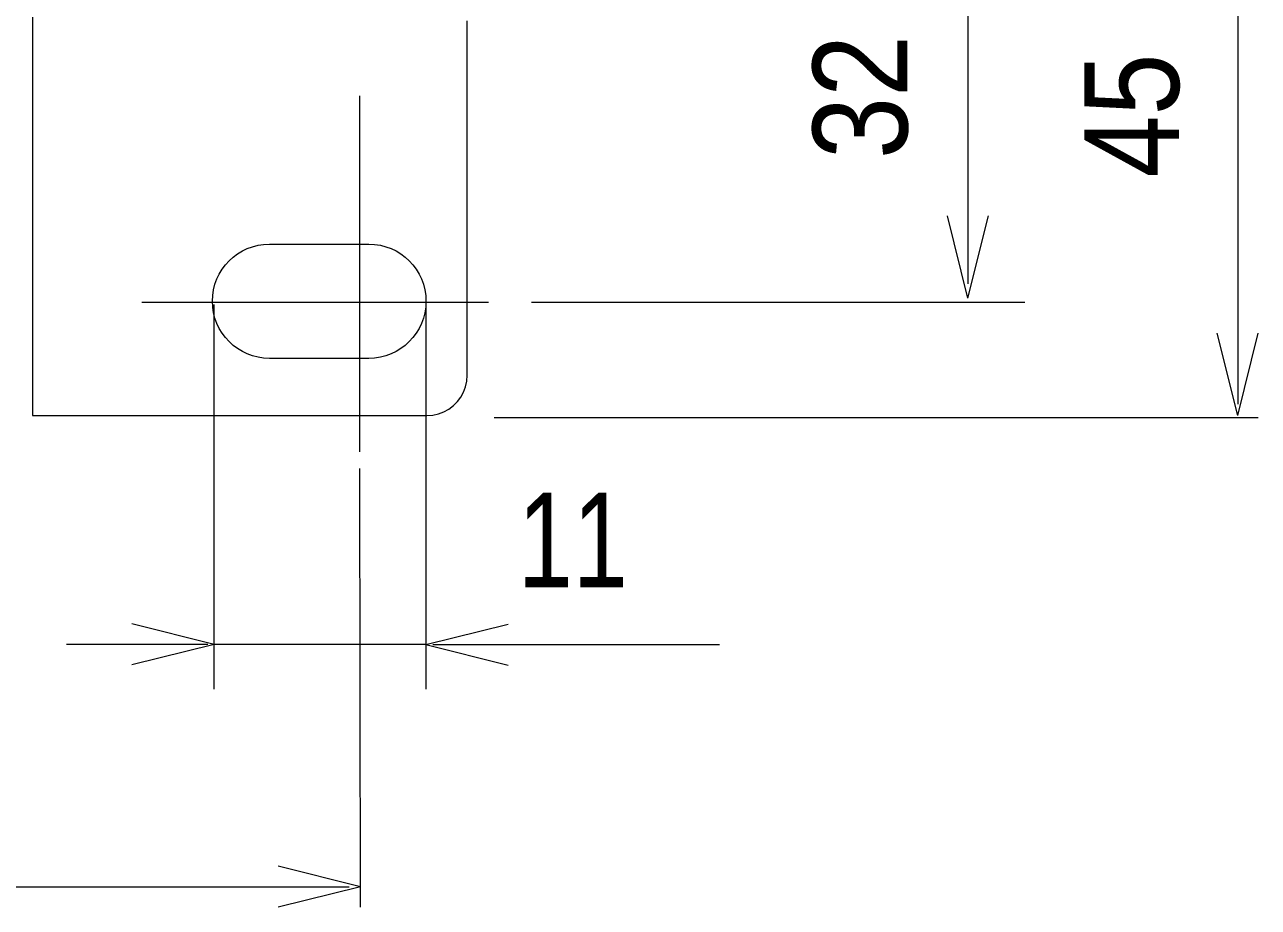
# Model space of a CAD drawing. Units: millimetres on the paper. Extents: x -142 to 142, y -98 to 91.
# Drawn here: x 18.19 to 41.11, y -41.3 to -24.91 of the extents above; entities that cross this region are included whole.
import ezdxf
from ezdxf.enums import TextEntityAlignment as Align

# ---------------------------------------------------------------- set-up
doc = ezdxf.new("R2010")
doc.units = ezdxf.units.MM
doc.layers.add('1-0_レイヤー 1', color=7, linetype='Continuous', lineweight=18)
doc.styles.add('ＭＳ Ｐゴシック', font='')
doc.styles.get('ＭＳ Ｐゴシック').set_extended_font_data('MS PGothic')

msp = doc.modelspace()

# ---------------------------------------------------------------- linework, layer by layer
at = {"layer": '1-0_レイヤー 1'}
for p, q in [((40.724, -18.834), (40.724, -31.961)), ((35.711, -20.736), (35.711, -29.724)), ((24.413, -32.848), (24.413, -26.234)), ((35.711, -29.992), (35.331, -28.462)), ((35.711, -29.992), (36.093, -28.462)), ((20.366, -30.067), (26.808, -30.067)), ((21.709, -37.252), (21.709, -30.107)), ((25.645, -37.252), (25.645, -30.107)), ((27.601, -30.067), (36.77, -30.067)), ((40.724, -32.171), (40.344, -30.641)), ((40.724, -32.171), (41.106, -30.641)), ((26.91, -32.21), (41.105, -32.21)), ((24.425, -41.305), (24.413, -33.155)), ((21.709, -36.423), (20.179, -36.041)), ((25.643, -36.423), (27.173, -36.043)), ((21.592, -36.423), (18.963, -36.423)), ((21.709, -36.423), (20.179, -36.803)), ((25.643, -36.423), (21.709, -36.423)), ((25.643, -36.423), (27.173, -36.805)), ((25.771, -36.423), (31.099, -36.423)), ((24.425, -40.924), (22.895, -40.543)), ((-117.121, -40.924), (24.216, -40.924)), ((24.425, -40.924), (22.895, -41.305))]:
    msp.add_line(p, q, dxfattribs=at)
for points in [[(18.331, -24.771), (18.331, -24.929), (18.331, -25.087), (18.331, -25.404), (18.331, -25.721), (18.331, -25.88), (18.331, -26.038), (18.331, -26.195), (18.331, -26.353), (18.331, -26.51), (18.331, -26.666), (18.331, -26.822), (18.331, -26.977), (18.331, -27.131), (18.331, -27.208), (18.331, -27.285), (18.331, -27.361), (18.331, -27.438), (18.331, -27.513), (18.331, -27.589), (18.331, -27.664), (18.331, -27.739), (18.331, -27.814), (18.331, -27.889), (18.331, -27.963), (18.331, -28.037), (18.331, -28.11), (18.331, -28.184), (18.331, -28.256), (18.331, -28.329), (18.331, -28.401), (18.331, -28.473), (18.331, -28.544), (18.331, -28.615), (18.331, -28.686), (18.331, -28.756), (18.331, -28.826), (18.331, -28.895), (18.331, -28.964)], [(26.41, -27.679), (26.41, -27.613), (26.41, -27.547), (26.41, -27.48), (26.41, -27.414), (26.41, -27.347), (26.41, -27.279), (26.41, -27.212), (26.41, -27.076), (26.41, -26.94), (26.41, -26.803), (26.41, -26.665), (26.41, -26.526), (26.41, -26.387), (26.41, -26.248), (26.41, -26.108), (26.41, -25.968), (26.41, -25.686), (26.41, -25.404), (26.41, -25.123), (26.41, -24.841)], [(26.41, -29.944), (26.41, -29.896), (26.41, -29.847), (26.41, -29.797), (26.41, -29.747), (26.41, -29.696), (26.41, -29.644), (26.41, -29.592), (26.41, -29.54), (26.41, -29.486), (26.41, -29.433), (26.41, -29.379), (26.41, -29.324), (26.41, -29.269), (26.41, -29.213), (26.41, -29.157), (26.41, -29.1), (26.41, -29.043), (26.41, -28.985), (26.41, -28.927), (26.41, -28.868), (26.41, -28.809), (26.41, -28.749), (26.41, -28.69), (26.41, -28.629), (26.41, -28.568), (26.41, -28.507), (26.41, -28.446), (26.41, -28.384), (26.41, -28.321), (26.41, -28.259), (26.41, -28.196), (26.41, -28.132), (26.41, -28.068), (26.41, -28.004), (26.41, -27.94), (26.41, -27.875), (26.41, -27.81), (26.41, -27.745), (26.41, -27.679)], [(18.331, -28.964), (18.331, -29.032), (18.331, -29.1), (18.331, -29.167), (18.331, -29.234), (18.331, -29.301), (18.331, -29.367), (18.331, -29.432), (18.331, -29.497), (18.331, -29.562), (18.331, -29.625), (18.331, -29.689), (18.331, -29.751), (18.331, -29.814), (18.331, -29.875), (18.331, -29.936), (18.331, -29.997), (18.331, -30.056), (18.331, -30.115), (18.331, -30.174), (18.331, -30.232), (18.331, -30.289), (18.331, -30.346), (18.331, -30.402), (18.331, -30.457), (18.331, -30.511), (18.331, -30.565), (18.331, -30.618), (18.331, -30.671), (18.331, -30.723), (18.331, -30.774), (18.331, -30.824), (18.331, -30.873), (18.331, -30.922), (18.331, -30.97), (18.331, -31.017), (18.331, -31.063), (18.331, -31.109), (18.331, -31.131), (18.331, -31.154)], [(22.737, -31.11), (22.628, -31.104), (22.523, -31.088), (22.422, -31.062), (22.324, -31.027), (22.232, -30.982), (22.144, -30.929), (22.063, -30.868), (21.987, -30.799), (21.919, -30.724), (21.858, -30.642), (21.804, -30.555), (21.76, -30.462), (21.724, -30.364), (21.698, -30.263), (21.682, -30.157), (21.676, -30.049), (21.682, -29.94), (21.698, -29.835), (21.724, -29.733), (21.76, -29.635), (21.804, -29.543), (21.858, -29.455), (21.919, -29.373), (21.987, -29.298), (22.063, -29.229), (22.144, -29.168), (22.232, -29.115), (22.324, -29.07), (22.422, -29.035), (22.523, -29.009), (22.628, -28.992), (22.737, -28.987)], [(22.737, -28.987), (22.738, -28.987), (22.742, -28.987), (22.749, -28.987), (22.757, -28.987), (22.769, -28.987), (22.782, -28.987), (22.798, -28.987), (22.816, -28.987), (22.836, -28.987), (22.858, -28.987), (22.882, -28.987), (22.907, -28.987), (22.934, -28.987), (22.963, -28.987), (23.025, -28.987), (23.092, -28.987), (23.165, -28.987), (23.241, -28.987), (23.32, -28.987), (23.403, -28.987), (23.487, -28.987), (23.659, -28.987), (23.831, -28.987), (23.916, -28.987), (23.998, -28.987), (24.078, -28.987), (24.154, -28.987), (24.226, -28.987), (24.293, -28.987), (24.355, -28.987), (24.384, -28.987), (24.411, -28.987), (24.437, -28.987), (24.461, -28.987), (24.482, -28.987), (24.502, -28.987), (24.52, -28.987), (24.536, -28.987), (24.55, -28.987)], [(24.55, -28.987), (24.561, -28.987), (24.57, -28.987), (24.576, -28.987), (24.58, -28.987), (24.582, -28.987)], [(24.582, -28.987), (24.69, -28.992), (24.796, -29.009), (24.897, -29.035), (24.995, -29.07), (25.088, -29.115), (25.175, -29.168), (25.257, -29.229), (25.332, -29.298), (25.401, -29.373), (25.462, -29.455), (25.515, -29.543), (25.56, -29.635), (25.595, -29.733), (25.622, -29.835), (25.638, -29.94), (25.643, -30.049), (25.638, -30.157), (25.622, -30.263), (25.595, -30.364), (25.56, -30.462), (25.515, -30.555), (25.462, -30.642), (25.401, -30.724), (25.332, -30.799), (25.257, -30.868), (25.175, -30.929), (25.088, -30.982), (24.995, -31.027), (24.897, -31.062), (24.796, -31.088), (24.69, -31.104), (24.582, -31.11)], [(26.41, -31.22), (26.41, -31.21), (26.41, -31.2), (26.41, -31.19), (26.41, -31.179), (26.41, -31.168), (26.41, -31.145), (26.41, -31.122), (26.41, -31.097), (26.41, -31.072), (26.41, -31.046), (26.41, -31.019), (26.41, -30.991), (26.41, -30.962), (26.41, -30.933), (26.41, -30.902), (26.41, -30.871), (26.41, -30.839), (26.41, -30.806), (26.41, -30.772), (26.41, -30.738), (26.41, -30.703), (26.41, -30.667), (26.41, -30.63), (26.41, -30.592), (26.41, -30.554), (26.41, -30.515), (26.41, -30.475), (26.41, -30.435), (26.41, -30.394), (26.41, -30.352), (26.41, -30.309), (26.41, -30.266), (26.41, -30.222), (26.41, -30.177), (26.41, -30.132), (26.41, -30.086), (26.41, -30.039), (26.41, -29.992), (26.41, -29.944)], [(18.331, -31.154), (18.331, -31.176), (18.331, -31.198), (18.331, -31.219), (18.331, -31.241), (18.331, -31.262), (18.331, -31.283), (18.331, -31.304), (18.331, -31.324), (18.331, -31.345), (18.331, -31.365), (18.331, -31.385), (18.331, -31.405), (18.331, -31.424), (18.331, -31.443), (18.331, -31.462), (18.331, -31.481), (18.331, -31.5), (18.331, -31.518), (18.331, -31.536), (18.331, -31.554), (18.331, -31.572), (18.331, -31.589), (18.331, -31.607), (18.331, -31.624), (18.331, -31.64), (18.331, -31.657), (18.331, -31.673), (18.331, -31.689), (18.331, -31.705), (18.331, -31.721), (18.331, -31.736), (18.331, -31.751), (18.331, -31.766), (18.331, -31.78), (18.331, -31.795), (18.331, -31.809), (18.331, -31.823), (18.331, -31.836), (18.331, -31.85)], [(22.769, -31.11), (22.757, -31.11), (22.749, -31.11), (22.742, -31.11), (22.738, -31.11), (22.737, -31.11)], [(24.582, -31.11), (24.58, -31.11), (24.576, -31.11), (24.57, -31.11), (24.561, -31.11), (24.55, -31.11), (24.536, -31.11), (24.52, -31.11), (24.502, -31.11), (24.482, -31.11), (24.461, -31.11), (24.437, -31.11), (24.411, -31.11), (24.384, -31.11), (24.355, -31.11), (24.293, -31.11), (24.226, -31.11), (24.154, -31.11), (24.078, -31.11), (23.998, -31.11), (23.916, -31.11), (23.831, -31.11), (23.659, -31.11), (23.487, -31.11), (23.403, -31.11), (23.32, -31.11), (23.241, -31.11), (23.165, -31.11), (23.092, -31.11), (23.025, -31.11), (22.963, -31.11), (22.934, -31.11), (22.907, -31.11), (22.882, -31.11), (22.858, -31.11), (22.836, -31.11), (22.816, -31.11), (22.798, -31.11), (22.782, -31.11), (22.769, -31.11)], [(26.41, -31.419), (26.41, -31.419), (26.41, -31.419), (26.41, -31.418), (26.41, -31.417), (26.41, -31.416), (26.41, -31.414), (26.41, -31.413), (26.41, -31.41), (26.41, -31.408), (26.41, -31.406), (26.41, -31.403), (26.41, -31.4), (26.41, -31.396), (26.41, -31.393), (26.41, -31.389), (26.41, -31.385), (26.41, -31.38), (26.41, -31.376), (26.41, -31.371), (26.41, -31.366), (26.41, -31.36), (26.41, -31.354), (26.41, -31.349), (26.41, -31.342), (26.41, -31.336), (26.41, -31.329), (26.41, -31.322), (26.41, -31.315), (26.41, -31.308), (26.41, -31.3), (26.41, -31.292), (26.41, -31.284), (26.41, -31.276), (26.41, -31.267), (26.41, -31.258), (26.41, -31.249), (26.41, -31.24), (26.41, -31.23), (26.41, -31.22)], [(25.658, -32.171), (25.769, -32.163), (25.875, -32.139), (25.975, -32.101), (26.068, -32.05), (26.152, -31.986), (26.226, -31.912), (26.289, -31.828), (26.34, -31.736), (26.378, -31.636), (26.402, -31.53), (26.41, -31.419)], [(18.331, -31.85), (18.331, -31.863), (18.331, -31.876), (18.331, -31.888), (18.331, -31.901), (18.331, -31.913), (18.331, -31.924), (18.331, -31.936), (18.331, -31.947), (18.331, -31.958), (18.331, -31.969), (18.331, -31.98), (18.331, -31.99), (18.331, -32), (18.331, -32.01), (18.331, -32.019), (18.331, -32.028), (18.331, -32.037), (18.331, -32.046), (18.331, -32.054), (18.331, -32.062), (18.331, -32.07), (18.331, -32.077), (18.331, -32.085), (18.331, -32.091), (18.331, -32.098), (18.331, -32.105), (18.331, -32.111), (18.331, -32.116), (18.331, -32.122), (18.331, -32.127), (18.331, -32.132), (18.331, -32.137), (18.331, -32.141), (18.331, -32.145), (18.331, -32.149), (18.331, -32.152), (18.331, -32.156), (18.331, -32.159), (18.331, -32.161)], [(18.331, -32.161), (18.331, -32.163), (18.331, -32.165), (18.331, -32.167), (18.331, -32.168), (18.331, -32.17), (18.331, -32.17), (18.331, -32.171), (18.331, -32.171)], [(18.331, -32.171), (18.332, -32.171), (18.333, -32.171), (18.334, -32.171), (18.336, -32.171), (18.339, -32.171), (18.343, -32.171), (18.347, -32.171), (18.352, -32.171), (18.358, -32.171), (18.364, -32.171), (18.371, -32.171), (18.378, -32.171), (18.386, -32.171), (18.395, -32.171), (18.404, -32.171), (18.413, -32.171), (18.424, -32.171), (18.435, -32.171), (18.446, -32.171), (18.458, -32.171), (18.471, -32.171), (18.484, -32.171), (18.498, -32.171), (18.512, -32.171), (18.527, -32.171), (18.543, -32.171), (18.559, -32.171), (18.575, -32.171), (18.592, -32.171), (18.609, -32.171), (18.627, -32.171), (18.646, -32.171), (18.665, -32.171), (18.685, -32.171), (18.705, -32.171), (18.725, -32.171), (18.746, -32.171), (18.768, -32.171), (18.79, -32.171)], [(18.79, -32.171), (18.812, -32.171), (18.835, -32.171), (18.858, -32.171), (18.882, -32.171), (18.906, -32.171), (18.931, -32.171), (18.956, -32.171), (18.981, -32.171), (19.007, -32.171), (19.034, -32.171), (19.061, -32.171), (19.088, -32.171), (19.115, -32.171), (19.143, -32.171), (19.172, -32.171), (19.2, -32.171), (19.23, -32.171), (19.289, -32.171), (19.35, -32.171), (19.412, -32.171), (19.476, -32.171), (19.541, -32.171), (19.607, -32.171), (19.675, -32.171), (19.744, -32.171), (19.814, -32.171), (19.885, -32.171), (19.957, -32.171), (20.031, -32.171), (20.105, -32.171), (20.18, -32.171), (20.256, -32.171), (20.333, -32.171), (20.411, -32.171), (20.49, -32.171), (20.569, -32.171), (20.65, -32.171), (20.73, -32.171), (20.812, -32.171)], [(20.812, -32.171), (20.894, -32.171), (20.976, -32.171), (21.06, -32.171), (21.143, -32.171), (21.227, -32.171), (21.311, -32.171), (21.481, -32.171), (21.652, -32.171), (21.995, -32.171), (22.338, -32.171), (22.508, -32.171), (22.678, -32.171), (22.762, -32.171), (22.846, -32.171), (22.93, -32.171), (23.013, -32.171), (23.096, -32.171), (23.178, -32.171), (23.259, -32.171), (23.34, -32.171), (23.42, -32.171), (23.499, -32.171), (23.578, -32.171), (23.656, -32.171), (23.733, -32.171), (23.809, -32.171), (23.885, -32.171), (23.959, -32.171), (24.032, -32.171), (24.104, -32.171), (24.175, -32.171), (24.245, -32.171), (24.314, -32.171), (24.382, -32.171), (24.448, -32.171), (24.513, -32.171), (24.577, -32.171), (24.639, -32.171), (24.7, -32.171)], [(24.7, -32.171), (24.76, -32.171), (24.789, -32.171), (24.818, -32.171), (24.846, -32.171), (24.874, -32.171), (24.902, -32.171), (24.929, -32.171), (24.956, -32.171), (24.982, -32.171), (25.008, -32.171), (25.034, -32.171), (25.059, -32.171), (25.083, -32.171), (25.108, -32.171), (25.131, -32.171), (25.155, -32.171), (25.177, -32.171), (25.2, -32.171), (25.222, -32.171), (25.243, -32.171), (25.264, -32.171), (25.285, -32.171), (25.305, -32.171), (25.324, -32.171), (25.343, -32.171), (25.362, -32.171), (25.38, -32.171), (25.397, -32.171), (25.414, -32.171), (25.431, -32.171), (25.447, -32.171), (25.462, -32.171), (25.477, -32.171), (25.491, -32.171), (25.505, -32.171), (25.518, -32.171), (25.531, -32.171), (25.543, -32.171), (25.555, -32.171)], [(25.555, -32.171), (25.566, -32.171), (25.576, -32.171), (25.586, -32.171), (25.595, -32.171), (25.603, -32.171), (25.611, -32.171), (25.619, -32.171), (25.626, -32.171), (25.632, -32.171), (25.637, -32.171), (25.642, -32.171), (25.646, -32.171), (25.65, -32.171), (25.653, -32.171), (25.655, -32.171), (25.657, -32.171), (25.658, -32.171), (25.658, -32.171)]]:
    msp.add_lwpolyline(points, dxfattribs=at)

# ---------------------------------------------------------------- texts
at = {"layer": '1-0_レイヤー 1', "color": 4, "style": 'ＭＳ Ｐゴシック', "width": 0.9}
for s, p in [('32', (35.116, -27.406)), ('45', (40.159, -27.75))]:
    msp.add_text(s, height=1.759, rotation=90, dxfattribs=at).set_placement(p, align=Align.BOTTOM_LEFT)
at = {"layer": '1-0_レイヤー 1', "color": 4, "style": 'ＭＳ Ｐゴシック', "width": 0.8}
msp.add_text('11', height=1.759, dxfattribs=at).set_placement((27.347, -35.89), align=Align.BOTTOM_LEFT)

doc.saveas('drawing.dxf')
